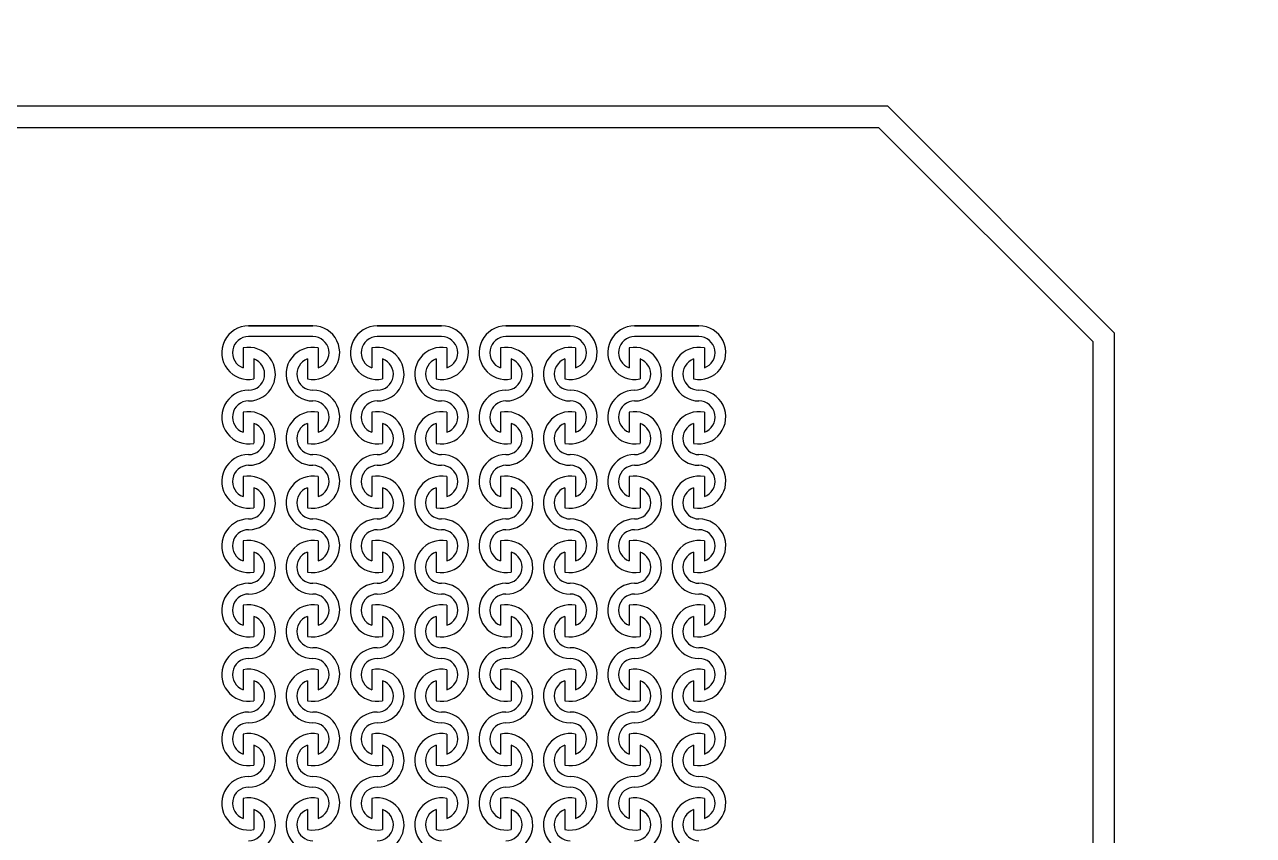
# Model space of a CAD drawing. Header units: millimetres. Extents: x 45556 to 173556, y 25313 to 153313.
# Drawn here: x 132210 to 137940, y 107113 to 110893 of the extents above; entities that cross this region are included whole.
import ezdxf

# ---------------------------------------------------------------- set-up
doc = ezdxf.new("R2010")
doc.units = ezdxf.units.MM
doc.layers.add('CLEAR', color=140, linetype='Continuous')

msp = doc.modelspace()

# ---------------------------------------------------------------- linework, layer by layer
for radius in [25000, 15000]:
    msp.add_circle((127056.2, 103313.2), radius)
at = {"layer": 'CLEAR'}
for p, q in [((116871.5, 110513.2), (136233.4, 110513.2)), ((136233.4, 110513.2), (137291.9, 109454.7)), ((116871.5, 110413.2), (136191.9, 110413.2)), ((136191.9, 110413.2), (137191.9, 109413.2)), ((133554.8, 109488.2), (133254.8, 109488.2)), ((133254.8, 109488.2), (133554.8, 109488.2)), ((133554.8, 109488.2), (133254.8, 109488.2)), ((133254.8, 109488.2), (133554.8, 109488.2)), ((134154.8, 109488.2), (133854.8, 109488.2)), ((133854.8, 109488.2), (134154.8, 109488.2)), ((134154.8, 109488.2), (133854.8, 109488.2)), ((133854.8, 109488.2), (134154.8, 109488.2)), ((134754.8, 109488.2), (134454.8, 109488.2)), ((134454.8, 109488.2), (134754.8, 109488.2)), ((134754.8, 109488.2), (134454.8, 109488.2)), ((134454.8, 109488.2), (134754.8, 109488.2)), ((135354.8, 109488.2), (135054.8, 109488.2)), ((135054.8, 109488.2), (135354.8, 109488.2)), ((135354.8, 109488.2), (135054.8, 109488.2)), ((135054.8, 109488.2), (135354.8, 109488.2)), ((133554.8, 109438.2), (133254.8, 109438.2)), ((133554.8, 109438.2), (133254.8, 109438.2)), ((134154.8, 109438.2), (133854.8, 109438.2)), ((134154.8, 109438.2), (133854.8, 109438.2)), ((134754.8, 109438.2), (134454.8, 109438.2)), ((134754.8, 109438.2), (134454.8, 109438.2)), ((135354.8, 109438.2), (135054.8, 109438.2)), ((135354.8, 109438.2), (135054.8, 109438.2)), ((137291.9, 103767.5), (137291.9, 109454.7)), ((133229.8, 109385.7), (133229.8, 109292.5)), ((133229.8, 109385.7), (133229.8, 109292.5)), ((133229.8, 109385.7), (133229.8, 109292.5)), ((133229.8, 109385.7), (133229.8, 109292.5)), ((133579.8, 109385.7), (133579.8, 109292.5)), ((133579.8, 109385.7), (133579.8, 109292.5)), ((133579.8, 109385.7), (133579.8, 109292.5)), ((133579.8, 109385.7), (133579.8, 109292.5)), ((133829.8, 109385.7), (133829.8, 109292.5)), ((133829.8, 109385.7), (133829.8, 109292.5)), ((133829.8, 109385.7), (133829.8, 109292.5)), ((133829.8, 109385.7), (133829.8, 109292.5)), ((134179.8, 109385.7), (134179.8, 109292.5)), ((134179.8, 109385.7), (134179.8, 109292.5)), ((134179.8, 109385.7), (134179.8, 109292.5)), ((134179.8, 109385.7), (134179.8, 109292.5)), ((134429.8, 109385.7), (134429.8, 109292.5)), ((134429.8, 109385.7), (134429.8, 109292.5)), ((134429.8, 109385.7), (134429.8, 109292.5)), ((134429.8, 109385.7), (134429.8, 109292.5)), ((134779.8, 109385.7), (134779.8, 109292.5)), ((134779.8, 109385.7), (134779.8, 109292.5)), ((134779.8, 109385.7), (134779.8, 109292.5)), ((134779.8, 109385.7), (134779.8, 109292.5)), ((135029.8, 109385.7), (135029.8, 109292.5)), ((135029.8, 109385.7), (135029.8, 109292.5)), ((135029.8, 109385.7), (135029.8, 109292.5)), ((135029.8, 109385.7), (135029.8, 109292.5)), ((135379.8, 109385.7), (135379.8, 109292.5)), ((135379.8, 109385.7), (135379.8, 109292.5)), ((135379.8, 109385.7), (135379.8, 109292.5)), ((135379.8, 109385.7), (135379.8, 109292.5)), ((137191.9, 103726.1), (137191.9, 109413.2)), ((133279.8, 109333.9), (133279.8, 109240.8)), ((133279.8, 109333.9), (133279.8, 109240.8)), ((133279.8, 109333.9), (133279.8, 109240.8)), ((133279.8, 109333.9), (133279.8, 109240.8)), ((133529.8, 109333.9), (133529.8, 109240.8)), ((133529.8, 109333.9), (133529.8, 109240.8)), ((133529.8, 109333.9), (133529.8, 109240.8)), ((133529.8, 109333.9), (133529.8, 109240.8)), ((133879.8, 109333.9), (133879.8, 109240.8)), ((133879.8, 109333.9), (133879.8, 109240.8)), ((133879.8, 109333.9), (133879.8, 109240.8)), ((133879.8, 109333.9), (133879.8, 109240.8)), ((134129.8, 109333.9), (134129.8, 109240.8)), ((134129.8, 109333.9), (134129.8, 109240.8)), ((134129.8, 109333.9), (134129.8, 109240.8)), ((134129.8, 109333.9), (134129.8, 109240.8)), ((134479.8, 109333.9), (134479.8, 109240.8)), ((134479.8, 109333.9), (134479.8, 109240.8)), ((134479.8, 109333.9), (134479.8, 109240.8)), ((134479.8, 109333.9), (134479.8, 109240.8)), ((134729.8, 109333.9), (134729.8, 109240.8)), ((134729.8, 109333.9), (134729.8, 109240.8)), ((134729.8, 109333.9), (134729.8, 109240.8)), ((134729.8, 109333.9), (134729.8, 109240.8)), ((135079.8, 109333.9), (135079.8, 109240.8)), ((135079.8, 109333.9), (135079.8, 109240.8)), ((135079.8, 109333.9), (135079.8, 109240.8)), ((135079.8, 109333.9), (135079.8, 109240.8)), ((135329.8, 109333.9), (135329.8, 109240.8)), ((135329.8, 109333.9), (135329.8, 109240.8)), ((135329.8, 109333.9), (135329.8, 109240.8)), ((135329.8, 109333.9), (135329.8, 109240.8)), ((133229.8, 109085.7), (133229.8, 108992.5)), ((133229.8, 109085.7), (133229.8, 108992.5)), ((133229.8, 109085.7), (133229.8, 108992.5)), ((133229.8, 109085.7), (133229.8, 108992.5)), ((133279.8, 109033.9), (133279.8, 108940.8)), ((133279.8, 109033.9), (133279.8, 108940.8)), ((133279.8, 109033.9), (133279.8, 108940.8)), ((133279.8, 109033.9), (133279.8, 108940.8)), ((133529.8, 109033.9), (133529.8, 108940.8)), ((133529.8, 109033.9), (133529.8, 108940.8)), ((133529.8, 109033.9), (133529.8, 108940.8)), ((133529.8, 109033.9), (133529.8, 108940.8)), ((133579.8, 109085.7), (133579.8, 108992.5)), ((133579.8, 109085.7), (133579.8, 108992.5)), ((133579.8, 109085.7), (133579.8, 108992.5)), ((133579.8, 109085.7), (133579.8, 108992.5)), ((133829.8, 109085.7), (133829.8, 108992.5)), ((133829.8, 109085.7), (133829.8, 108992.5)), ((133829.8, 109085.7), (133829.8, 108992.5)), ((133829.8, 109085.7), (133829.8, 108992.5)), ((133879.8, 109033.9), (133879.8, 108940.8)), ((133879.8, 109033.9), (133879.8, 108940.8)), ((133879.8, 109033.9), (133879.8, 108940.8)), ((133879.8, 109033.9), (133879.8, 108940.8)), ((134129.8, 109033.9), (134129.8, 108940.8)), ((134129.8, 109033.9), (134129.8, 108940.8)), ((134129.8, 109033.9), (134129.8, 108940.8)), ((134129.8, 109033.9), (134129.8, 108940.8)), ((134179.8, 109085.7), (134179.8, 108992.5)), ((134179.8, 109085.7), (134179.8, 108992.5)), ((134179.8, 109085.7), (134179.8, 108992.5)), ((134179.8, 109085.7), (134179.8, 108992.5)), ((134429.8, 109085.7), (134429.8, 108992.5)), ((134429.8, 109085.7), (134429.8, 108992.5)), ((134429.8, 109085.7), (134429.8, 108992.5)), ((134429.8, 109085.7), (134429.8, 108992.5)), ((134479.8, 109033.9), (134479.8, 108940.8)), ((134479.8, 109033.9), (134479.8, 108940.8)), ((134479.8, 109033.9), (134479.8, 108940.8)), ((134479.8, 109033.9), (134479.8, 108940.8)), ((134729.8, 109033.9), (134729.8, 108940.8)), ((134729.8, 109033.9), (134729.8, 108940.8)), ((134729.8, 109033.9), (134729.8, 108940.8)), ((134729.8, 109033.9), (134729.8, 108940.8)), ((134779.8, 109085.7), (134779.8, 108992.5)), ((134779.8, 109085.7), (134779.8, 108992.5)), ((134779.8, 109085.7), (134779.8, 108992.5)), ((134779.8, 109085.7), (134779.8, 108992.5)), ((135029.8, 109085.7), (135029.8, 108992.5)), ((135029.8, 109085.7), (135029.8, 108992.5)), ((135029.8, 109085.7), (135029.8, 108992.5)), ((135029.8, 109085.7), (135029.8, 108992.5)), ((135079.8, 109033.9), (135079.8, 108940.8)), ((135079.8, 109033.9), (135079.8, 108940.8)), ((135079.8, 109033.9), (135079.8, 108940.8)), ((135079.8, 109033.9), (135079.8, 108940.8)), ((135329.8, 109033.9), (135329.8, 108940.8)), ((135329.8, 109033.9), (135329.8, 108940.8)), ((135329.8, 109033.9), (135329.8, 108940.8)), ((135329.8, 109033.9), (135329.8, 108940.8)), ((135379.8, 109085.7), (135379.8, 108992.5)), ((135379.8, 109085.7), (135379.8, 108992.5)), ((135379.8, 109085.7), (135379.8, 108992.5)), ((135379.8, 109085.7), (135379.8, 108992.5)), ((133229.8, 108785.7), (133229.8, 108692.5)), ((133229.8, 108785.7), (133229.8, 108692.5)), ((133229.8, 108785.7), (133229.8, 108692.5)), ((133229.8, 108785.7), (133229.8, 108692.5)), ((133579.8, 108785.7), (133579.8, 108692.5)), ((133579.8, 108785.7), (133579.8, 108692.5)), ((133579.8, 108785.7), (133579.8, 108692.5)), ((133579.8, 108785.7), (133579.8, 108692.5)), ((133829.8, 108785.7), (133829.8, 108692.5)), ((133829.8, 108785.7), (133829.8, 108692.5)), ((133829.8, 108785.7), (133829.8, 108692.5)), ((133829.8, 108785.7), (133829.8, 108692.5)), ((134179.8, 108785.7), (134179.8, 108692.5)), ((134179.8, 108785.7), (134179.8, 108692.5)), ((134179.8, 108785.7), (134179.8, 108692.5)), ((134179.8, 108785.7), (134179.8, 108692.5)), ((134429.8, 108785.7), (134429.8, 108692.5)), ((134429.8, 108785.7), (134429.8, 108692.5)), ((134429.8, 108785.7), (134429.8, 108692.5)), ((134429.8, 108785.7), (134429.8, 108692.5)), ((134779.8, 108785.7), (134779.8, 108692.5)), ((134779.8, 108785.7), (134779.8, 108692.5)), ((134779.8, 108785.7), (134779.8, 108692.5)), ((134779.8, 108785.7), (134779.8, 108692.5)), ((135029.8, 108785.7), (135029.8, 108692.5)), ((135029.8, 108785.7), (135029.8, 108692.5)), ((135029.8, 108785.7), (135029.8, 108692.5)), ((135029.8, 108785.7), (135029.8, 108692.5)), ((135379.8, 108785.7), (135379.8, 108692.5)), ((135379.8, 108785.7), (135379.8, 108692.5)), ((135379.8, 108785.7), (135379.8, 108692.5)), ((135379.8, 108785.7), (135379.8, 108692.5)), ((133279.8, 108733.9), (133279.8, 108640.8)), ((133279.8, 108733.9), (133279.8, 108640.8)), ((133279.8, 108733.9), (133279.8, 108640.8)), ((133279.8, 108733.9), (133279.8, 108640.8)), ((133529.8, 108733.9), (133529.8, 108640.8)), ((133529.8, 108733.9), (133529.8, 108640.8)), ((133529.8, 108733.9), (133529.8, 108640.8)), ((133529.8, 108733.9), (133529.8, 108640.8)), ((133879.8, 108733.9), (133879.8, 108640.8)), ((133879.8, 108733.9), (133879.8, 108640.8)), ((133879.8, 108733.9), (133879.8, 108640.8)), ((133879.8, 108733.9), (133879.8, 108640.8)), ((134129.8, 108733.9), (134129.8, 108640.8)), ((134129.8, 108733.9), (134129.8, 108640.8)), ((134129.8, 108733.9), (134129.8, 108640.8)), ((134129.8, 108733.9), (134129.8, 108640.8)), ((134479.8, 108733.9), (134479.8, 108640.8)), ((134479.8, 108733.9), (134479.8, 108640.8)), ((134479.8, 108733.9), (134479.8, 108640.8)), ((134479.8, 108733.9), (134479.8, 108640.8)), ((134729.8, 108733.9), (134729.8, 108640.8)), ((134729.8, 108733.9), (134729.8, 108640.8)), ((134729.8, 108733.9), (134729.8, 108640.8)), ((134729.8, 108733.9), (134729.8, 108640.8)), ((135079.8, 108733.9), (135079.8, 108640.8)), ((135079.8, 108733.9), (135079.8, 108640.8)), ((135079.8, 108733.9), (135079.8, 108640.8)), ((135079.8, 108733.9), (135079.8, 108640.8)), ((135329.8, 108733.9), (135329.8, 108640.8)), ((135329.8, 108733.9), (135329.8, 108640.8)), ((135329.8, 108733.9), (135329.8, 108640.8)), ((135329.8, 108733.9), (135329.8, 108640.8)), ((133229.8, 108485.7), (133229.8, 108392.5)), ((133229.8, 108485.7), (133229.8, 108392.5)), ((133229.8, 108485.7), (133229.8, 108392.5)), ((133229.8, 108485.7), (133229.8, 108392.5)), ((133579.8, 108485.7), (133579.8, 108392.5)), ((133579.8, 108485.7), (133579.8, 108392.5)), ((133579.8, 108485.7), (133579.8, 108392.5)), ((133579.8, 108485.7), (133579.8, 108392.5)), ((133829.8, 108485.7), (133829.8, 108392.5)), ((133829.8, 108485.7), (133829.8, 108392.5)), ((133829.8, 108485.7), (133829.8, 108392.5)), ((133829.8, 108485.7), (133829.8, 108392.5)), ((134179.8, 108485.7), (134179.8, 108392.5)), ((134179.8, 108485.7), (134179.8, 108392.5)), ((134179.8, 108485.7), (134179.8, 108392.5)), ((134179.8, 108485.7), (134179.8, 108392.5)), ((134429.8, 108485.7), (134429.8, 108392.5)), ((134429.8, 108485.7), (134429.8, 108392.5)), ((134429.8, 108485.7), (134429.8, 108392.5)), ((134429.8, 108485.7), (134429.8, 108392.5)), ((134779.8, 108485.7), (134779.8, 108392.5)), ((134779.8, 108485.7), (134779.8, 108392.5)), ((134779.8, 108485.7), (134779.8, 108392.5)), ((134779.8, 108485.7), (134779.8, 108392.5)), ((135029.8, 108485.7), (135029.8, 108392.5)), ((135029.8, 108485.7), (135029.8, 108392.5)), ((135029.8, 108485.7), (135029.8, 108392.5)), ((135029.8, 108485.7), (135029.8, 108392.5)), ((135379.8, 108485.7), (135379.8, 108392.5)), ((135379.8, 108485.7), (135379.8, 108392.5)), ((135379.8, 108485.7), (135379.8, 108392.5)), ((135379.8, 108485.7), (135379.8, 108392.5)), ((133279.8, 108433.9), (133279.8, 108340.8)), ((133279.8, 108433.9), (133279.8, 108340.8)), ((133279.8, 108433.9), (133279.8, 108340.8)), ((133279.8, 108433.9), (133279.8, 108340.8)), ((133529.8, 108433.9), (133529.8, 108340.8)), ((133529.8, 108433.9), (133529.8, 108340.8)), ((133529.8, 108433.9), (133529.8, 108340.8)), ((133529.8, 108433.9), (133529.8, 108340.8)), ((133879.8, 108433.9), (133879.8, 108340.8)), ((133879.8, 108433.9), (133879.8, 108340.8)), ((133879.8, 108433.9), (133879.8, 108340.8)), ((133879.8, 108433.9), (133879.8, 108340.8)), ((134129.8, 108433.9), (134129.8, 108340.8)), ((134129.8, 108433.9), (134129.8, 108340.8)), ((134129.8, 108433.9), (134129.8, 108340.8)), ((134129.8, 108433.9), (134129.8, 108340.8)), ((134479.8, 108433.9), (134479.8, 108340.8)), ((134479.8, 108433.9), (134479.8, 108340.8)), ((134479.8, 108433.9), (134479.8, 108340.8)), ((134479.8, 108433.9), (134479.8, 108340.8)), ((134729.8, 108433.9), (134729.8, 108340.8)), ((134729.8, 108433.9), (134729.8, 108340.8)), ((134729.8, 108433.9), (134729.8, 108340.8)), ((134729.8, 108433.9), (134729.8, 108340.8)), ((135079.8, 108433.9), (135079.8, 108340.8)), ((135079.8, 108433.9), (135079.8, 108340.8)), ((135079.8, 108433.9), (135079.8, 108340.8)), ((135079.8, 108433.9), (135079.8, 108340.8)), ((135329.8, 108433.9), (135329.8, 108340.8)), ((135329.8, 108433.9), (135329.8, 108340.8)), ((135329.8, 108433.9), (135329.8, 108340.8)), ((135329.8, 108433.9), (135329.8, 108340.8)), ((133229.8, 108185.7), (133229.8, 108092.5)), ((133229.8, 108185.7), (133229.8, 108092.5)), ((133229.8, 108185.7), (133229.8, 108092.5)), ((133229.8, 108185.7), (133229.8, 108092.5)), ((133579.8, 108185.7), (133579.8, 108092.5)), ((133579.8, 108185.7), (133579.8, 108092.5)), ((133579.8, 108185.7), (133579.8, 108092.5)), ((133579.8, 108185.7), (133579.8, 108092.5)), ((133829.8, 108185.7), (133829.8, 108092.5)), ((133829.8, 108185.7), (133829.8, 108092.5)), ((133829.8, 108185.7), (133829.8, 108092.5)), ((133829.8, 108185.7), (133829.8, 108092.5)), ((134179.8, 108185.7), (134179.8, 108092.5)), ((134179.8, 108185.7), (134179.8, 108092.5)), ((134179.8, 108185.7), (134179.8, 108092.5)), ((134179.8, 108185.7), (134179.8, 108092.5)), ((134429.8, 108185.7), (134429.8, 108092.5)), ((134429.8, 108185.7), (134429.8, 108092.5)), ((134429.8, 108185.7), (134429.8, 108092.5)), ((134429.8, 108185.7), (134429.8, 108092.5)), ((134779.8, 108185.7), (134779.8, 108092.5)), ((134779.8, 108185.7), (134779.8, 108092.5)), ((134779.8, 108185.7), (134779.8, 108092.5)), ((134779.8, 108185.7), (134779.8, 108092.5)), ((135029.8, 108185.7), (135029.8, 108092.5)), ((135029.8, 108185.7), (135029.8, 108092.5)), ((135029.8, 108185.7), (135029.8, 108092.5)), ((135029.8, 108185.7), (135029.8, 108092.5)), ((135379.8, 108185.7), (135379.8, 108092.5)), ((135379.8, 108185.7), (135379.8, 108092.5)), ((135379.8, 108185.7), (135379.8, 108092.5)), ((135379.8, 108185.7), (135379.8, 108092.5)), ((133279.8, 108133.9), (133279.8, 108040.8)), ((133279.8, 108133.9), (133279.8, 108040.8)), ((133279.8, 108133.9), (133279.8, 108040.8)), ((133279.8, 108133.9), (133279.8, 108040.8)), ((133529.8, 108133.9), (133529.8, 108040.8)), ((133529.8, 108133.9), (133529.8, 108040.8)), ((133529.8, 108133.9), (133529.8, 108040.8)), ((133529.8, 108133.9), (133529.8, 108040.8)), ((133879.8, 108133.9), (133879.8, 108040.8)), ((133879.8, 108133.9), (133879.8, 108040.8)), ((133879.8, 108133.9), (133879.8, 108040.8)), ((133879.8, 108133.9), (133879.8, 108040.8)), ((134129.8, 108133.9), (134129.8, 108040.8)), ((134129.8, 108133.9), (134129.8, 108040.8)), ((134129.8, 108133.9), (134129.8, 108040.8)), ((134129.8, 108133.9), (134129.8, 108040.8)), ((134479.8, 108133.9), (134479.8, 108040.8)), ((134479.8, 108133.9), (134479.8, 108040.8)), ((134479.8, 108133.9), (134479.8, 108040.8)), ((134479.8, 108133.9), (134479.8, 108040.8)), ((134729.8, 108133.9), (134729.8, 108040.8)), ((134729.8, 108133.9), (134729.8, 108040.8)), ((134729.8, 108133.9), (134729.8, 108040.8)), ((134729.8, 108133.9), (134729.8, 108040.8)), ((135079.8, 108133.9), (135079.8, 108040.8)), ((135079.8, 108133.9), (135079.8, 108040.8)), ((135079.8, 108133.9), (135079.8, 108040.8)), ((135079.8, 108133.9), (135079.8, 108040.8)), ((135329.8, 108133.9), (135329.8, 108040.8)), ((135329.8, 108133.9), (135329.8, 108040.8)), ((135329.8, 108133.9), (135329.8, 108040.8)), ((135329.8, 108133.9), (135329.8, 108040.8)), ((133229.8, 107885.7), (133229.8, 107792.5)), ((133229.8, 107885.7), (133229.8, 107792.5)), ((133229.8, 107885.7), (133229.8, 107792.5)), ((133229.8, 107885.7), (133229.8, 107792.5)), ((133579.8, 107885.7), (133579.8, 107792.5)), ((133579.8, 107885.7), (133579.8, 107792.5)), ((133579.8, 107885.7), (133579.8, 107792.5)), ((133579.8, 107885.7), (133579.8, 107792.5)), ((133829.8, 107885.7), (133829.8, 107792.5)), ((133829.8, 107885.7), (133829.8, 107792.5)), ((133829.8, 107885.7), (133829.8, 107792.5)), ((133829.8, 107885.7), (133829.8, 107792.5)), ((134179.8, 107885.7), (134179.8, 107792.5)), ((134179.8, 107885.7), (134179.8, 107792.5)), ((134179.8, 107885.7), (134179.8, 107792.5)), ((134179.8, 107885.7), (134179.8, 107792.5)), ((134429.8, 107885.7), (134429.8, 107792.5)), ((134429.8, 107885.7), (134429.8, 107792.5)), ((134429.8, 107885.7), (134429.8, 107792.5)), ((134429.8, 107885.7), (134429.8, 107792.5)), ((134779.8, 107885.7), (134779.8, 107792.5)), ((134779.8, 107885.7), (134779.8, 107792.5)), ((134779.8, 107885.7), (134779.8, 107792.5)), ((134779.8, 107885.7), (134779.8, 107792.5)), ((135029.8, 107885.7), (135029.8, 107792.5)), ((135029.8, 107885.7), (135029.8, 107792.5)), ((135029.8, 107885.7), (135029.8, 107792.5)), ((135029.8, 107885.7), (135029.8, 107792.5)), ((135379.8, 107885.7), (135379.8, 107792.5)), ((135379.8, 107885.7), (135379.8, 107792.5)), ((135379.8, 107885.7), (135379.8, 107792.5)), ((135379.8, 107885.7), (135379.8, 107792.5)), ((133279.8, 107833.9), (133279.8, 107740.8)), ((133279.8, 107833.9), (133279.8, 107740.8)), ((133279.8, 107833.9), (133279.8, 107740.8)), ((133279.8, 107833.9), (133279.8, 107740.8)), ((133529.8, 107833.9), (133529.8, 107740.8)), ((133529.8, 107833.9), (133529.8, 107740.8)), ((133529.8, 107833.9), (133529.8, 107740.8)), ((133529.8, 107833.9), (133529.8, 107740.8)), ((133879.8, 107833.9), (133879.8, 107740.8)), ((133879.8, 107833.9), (133879.8, 107740.8)), ((133879.8, 107833.9), (133879.8, 107740.8)), ((133879.8, 107833.9), (133879.8, 107740.8)), ((134129.8, 107833.9), (134129.8, 107740.8)), ((134129.8, 107833.9), (134129.8, 107740.8)), ((134129.8, 107833.9), (134129.8, 107740.8)), ((134129.8, 107833.9), (134129.8, 107740.8)), ((134479.8, 107833.9), (134479.8, 107740.8)), ((134479.8, 107833.9), (134479.8, 107740.8)), ((134479.8, 107833.9), (134479.8, 107740.8)), ((134479.8, 107833.9), (134479.8, 107740.8)), ((134729.8, 107833.9), (134729.8, 107740.8)), ((134729.8, 107833.9), (134729.8, 107740.8)), ((134729.8, 107833.9), (134729.8, 107740.8)), ((134729.8, 107833.9), (134729.8, 107740.8)), ((135079.8, 107833.9), (135079.8, 107740.8)), ((135079.8, 107833.9), (135079.8, 107740.8)), ((135079.8, 107833.9), (135079.8, 107740.8)), ((135079.8, 107833.9), (135079.8, 107740.8)), ((135329.8, 107833.9), (135329.8, 107740.8)), ((135329.8, 107833.9), (135329.8, 107740.8)), ((135329.8, 107833.9), (135329.8, 107740.8)), ((135329.8, 107833.9), (135329.8, 107740.8)), ((133229.8, 107585.7), (133229.8, 107492.5)), ((133229.8, 107585.7), (133229.8, 107492.5)), ((133229.8, 107585.7), (133229.8, 107492.5)), ((133229.8, 107585.7), (133229.8, 107492.5)), ((133579.8, 107585.7), (133579.8, 107492.5)), ((133579.8, 107585.7), (133579.8, 107492.5)), ((133579.8, 107585.7), (133579.8, 107492.5)), ((133579.8, 107585.7), (133579.8, 107492.5)), ((133829.8, 107585.7), (133829.8, 107492.5)), ((133829.8, 107585.7), (133829.8, 107492.5)), ((133829.8, 107585.7), (133829.8, 107492.5)), ((133829.8, 107585.7), (133829.8, 107492.5)), ((134179.8, 107585.7), (134179.8, 107492.5)), ((134179.8, 107585.7), (134179.8, 107492.5)), ((134179.8, 107585.7), (134179.8, 107492.5)), ((134179.8, 107585.7), (134179.8, 107492.5)), ((134429.8, 107585.7), (134429.8, 107492.5)), ((134429.8, 107585.7), (134429.8, 107492.5)), ((134429.8, 107585.7), (134429.8, 107492.5)), ((134429.8, 107585.7), (134429.8, 107492.5)), ((134779.8, 107585.7), (134779.8, 107492.5)), ((134779.8, 107585.7), (134779.8, 107492.5)), ((134779.8, 107585.7), (134779.8, 107492.5)), ((134779.8, 107585.7), (134779.8, 107492.5)), ((135029.8, 107585.7), (135029.8, 107492.5)), ((135029.8, 107585.7), (135029.8, 107492.5)), ((135029.8, 107585.7), (135029.8, 107492.5)), ((135029.8, 107585.7), (135029.8, 107492.5)), ((135379.8, 107585.7), (135379.8, 107492.5)), ((135379.8, 107585.7), (135379.8, 107492.5)), ((135379.8, 107585.7), (135379.8, 107492.5)), ((135379.8, 107585.7), (135379.8, 107492.5)), ((133279.8, 107533.9), (133279.8, 107440.8)), ((133279.8, 107533.9), (133279.8, 107440.8)), ((133279.8, 107533.9), (133279.8, 107440.8)), ((133279.8, 107533.9), (133279.8, 107440.8)), ((133529.8, 107533.9), (133529.8, 107440.8)), ((133529.8, 107533.9), (133529.8, 107440.8)), ((133529.8, 107533.9), (133529.8, 107440.8)), ((133529.8, 107533.9), (133529.8, 107440.8)), ((133879.8, 107533.9), (133879.8, 107440.8)), ((133879.8, 107533.9), (133879.8, 107440.8)), ((133879.8, 107533.9), (133879.8, 107440.8)), ((133879.8, 107533.9), (133879.8, 107440.8)), ((134129.8, 107533.9), (134129.8, 107440.8)), ((134129.8, 107533.9), (134129.8, 107440.8)), ((134129.8, 107533.9), (134129.8, 107440.8)), ((134129.8, 107533.9), (134129.8, 107440.8)), ((134479.8, 107533.9), (134479.8, 107440.8)), ((134479.8, 107533.9), (134479.8, 107440.8)), ((134479.8, 107533.9), (134479.8, 107440.8)), ((134479.8, 107533.9), (134479.8, 107440.8)), ((134729.8, 107533.9), (134729.8, 107440.8)), ((134729.8, 107533.9), (134729.8, 107440.8)), ((134729.8, 107533.9), (134729.8, 107440.8)), ((134729.8, 107533.9), (134729.8, 107440.8)), ((135079.8, 107533.9), (135079.8, 107440.8)), ((135079.8, 107533.9), (135079.8, 107440.8)), ((135079.8, 107533.9), (135079.8, 107440.8)), ((135079.8, 107533.9), (135079.8, 107440.8)), ((135329.8, 107533.9), (135329.8, 107440.8)), ((135329.8, 107533.9), (135329.8, 107440.8)), ((135329.8, 107533.9), (135329.8, 107440.8)), ((135329.8, 107533.9), (135329.8, 107440.8)), ((133229.8, 107285.7), (133229.8, 107192.5)), ((133229.8, 107285.7), (133229.8, 107192.5)), ((133229.8, 107285.7), (133229.8, 107192.5)), ((133229.8, 107285.7), (133229.8, 107192.5)), ((133579.8, 107285.7), (133579.8, 107192.5)), ((133579.8, 107285.7), (133579.8, 107192.5)), ((133579.8, 107285.7), (133579.8, 107192.5)), ((133579.8, 107285.7), (133579.8, 107192.5)), ((133829.8, 107285.7), (133829.8, 107192.5)), ((133829.8, 107285.7), (133829.8, 107192.5)), ((133829.8, 107285.7), (133829.8, 107192.5)), ((133829.8, 107285.7), (133829.8, 107192.5)), ((134179.8, 107285.7), (134179.8, 107192.5)), ((134179.8, 107285.7), (134179.8, 107192.5)), ((134179.8, 107285.7), (134179.8, 107192.5)), ((134179.8, 107285.7), (134179.8, 107192.5)), ((134429.8, 107285.7), (134429.8, 107192.5)), ((134429.8, 107285.7), (134429.8, 107192.5)), ((134429.8, 107285.7), (134429.8, 107192.5)), ((134429.8, 107285.7), (134429.8, 107192.5)), ((134779.8, 107285.7), (134779.8, 107192.5)), ((134779.8, 107285.7), (134779.8, 107192.5)), ((134779.8, 107285.7), (134779.8, 107192.5)), ((134779.8, 107285.7), (134779.8, 107192.5)), ((135029.8, 107285.7), (135029.8, 107192.5)), ((135029.8, 107285.7), (135029.8, 107192.5)), ((135029.8, 107285.7), (135029.8, 107192.5)), ((135029.8, 107285.7), (135029.8, 107192.5)), ((135379.8, 107285.7), (135379.8, 107192.5)), ((135379.8, 107285.7), (135379.8, 107192.5)), ((135379.8, 107285.7), (135379.8, 107192.5)), ((135379.8, 107285.7), (135379.8, 107192.5)), ((133279.8, 107233.9), (133279.8, 107140.8)), ((133279.8, 107233.9), (133279.8, 107140.8)), ((133279.8, 107233.9), (133279.8, 107140.8)), ((133279.8, 107233.9), (133279.8, 107140.8)), ((133529.8, 107233.9), (133529.8, 107140.8)), ((133529.8, 107233.9), (133529.8, 107140.8)), ((133529.8, 107233.9), (133529.8, 107140.8)), ((133529.8, 107233.9), (133529.8, 107140.8)), ((133879.8, 107233.9), (133879.8, 107140.8)), ((133879.8, 107233.9), (133879.8, 107140.8)), ((133879.8, 107233.9), (133879.8, 107140.8)), ((133879.8, 107233.9), (133879.8, 107140.8)), ((134129.8, 107233.9), (134129.8, 107140.8)), ((134129.8, 107233.9), (134129.8, 107140.8)), ((134129.8, 107233.9), (134129.8, 107140.8)), ((134129.8, 107233.9), (134129.8, 107140.8)), ((134479.8, 107233.9), (134479.8, 107140.8)), ((134479.8, 107233.9), (134479.8, 107140.8)), ((134479.8, 107233.9), (134479.8, 107140.8)), ((134479.8, 107233.9), (134479.8, 107140.8)), ((134729.8, 107233.9), (134729.8, 107140.8)), ((134729.8, 107233.9), (134729.8, 107140.8)), ((134729.8, 107233.9), (134729.8, 107140.8)), ((134729.8, 107233.9), (134729.8, 107140.8)), ((135079.8, 107233.9), (135079.8, 107140.8)), ((135079.8, 107233.9), (135079.8, 107140.8)), ((135079.8, 107233.9), (135079.8, 107140.8)), ((135079.8, 107233.9), (135079.8, 107140.8)), ((135329.8, 107233.9), (135329.8, 107140.8)), ((135329.8, 107233.9), (135329.8, 107140.8)), ((135329.8, 107233.9), (135329.8, 107140.8)), ((135329.8, 107233.9), (135329.8, 107140.8))]:
    msp.add_line(p, q, dxfattribs=at)
for centre, radius, start, end in [((133254.8, 109363.2), 125, 90, 281.537), ((133254.8, 109363.2), 125, 90, 281.537), ((133554.8, 109363.2), 125, 258.463, 90), ((133554.8, 109363.2), 125, 258.463, 90), ((133854.8, 109363.2), 125, 90, 281.537), ((133854.8, 109363.2), 125, 90, 281.537), ((134154.8, 109363.2), 125, 258.463, 90), ((134154.8, 109363.2), 125, 258.463, 90), ((134454.8, 109363.2), 125, 90, 281.537), ((134454.8, 109363.2), 125, 90, 281.537), ((134754.8, 109363.2), 125, 258.463, 90), ((134754.8, 109363.2), 125, 258.463, 90), ((135054.8, 109363.2), 125, 90, 281.537), ((135054.8, 109363.2), 125, 90, 281.537), ((135354.8, 109363.2), 125, 258.463, 90), ((135354.8, 109363.2), 125, 258.463, 90), ((133254.8, 109363.2), 75, 90, 250.5288), ((133254.8, 109363.2), 75, 90, 250.5288), ((133554.8, 109363.2), 75, 289.4712, 90), ((133554.8, 109363.2), 75, 289.4712, 90), ((133854.8, 109363.2), 75, 90, 250.5288), ((133854.8, 109363.2), 75, 90, 250.5288), ((134154.8, 109363.2), 75, 289.4712, 90), ((134154.8, 109363.2), 75, 289.4712, 90), ((134454.8, 109363.2), 75, 90, 250.5288), ((134454.8, 109363.2), 75, 90, 250.5288), ((134754.8, 109363.2), 75, 289.4712, 90), ((134754.8, 109363.2), 75, 289.4712, 90), ((135054.8, 109363.2), 75, 90, 250.5288), ((135054.8, 109363.2), 75, 90, 250.5288), ((135354.8, 109363.2), 75, 289.4712, 90), ((135354.8, 109363.2), 75, 289.4712, 90), ((133254.8, 109263.2), 125, 270, 101.537), ((133254.8, 109263.2), 125, 270, 101.537), ((133554.8, 109263.2), 125, 78.463, 270), ((133554.8, 109263.2), 125, 78.463, 270), ((133854.8, 109263.2), 125, 270, 101.537), ((133854.8, 109263.2), 125, 270, 101.537), ((134154.8, 109263.2), 125, 78.463, 270), ((134154.8, 109263.2), 125, 78.463, 270), ((134454.8, 109263.2), 125, 270, 101.537), ((134454.8, 109263.2), 125, 270, 101.537), ((134754.8, 109263.2), 125, 78.463, 270), ((134754.8, 109263.2), 125, 78.463, 270), ((135054.8, 109263.2), 125, 270, 101.537), ((135054.8, 109263.2), 125, 270, 101.537), ((135354.8, 109263.2), 125, 78.463, 270), ((135354.8, 109263.2), 125, 78.463, 270), ((133254.8, 109263.2), 75, 270, 70.5288), ((133254.8, 109263.2), 75, 270, 70.5288), ((133554.8, 109263.2), 75, 109.4712, 270), ((133554.8, 109263.2), 75, 109.4712, 270), ((133854.8, 109263.2), 75, 270, 70.5288), ((133854.8, 109263.2), 75, 270, 70.5288), ((134154.8, 109263.2), 75, 109.4712, 270), ((134154.8, 109263.2), 75, 109.4712, 270), ((134454.8, 109263.2), 75, 270, 70.5288), ((134454.8, 109263.2), 75, 270, 70.5288), ((134754.8, 109263.2), 75, 109.4712, 270), ((134754.8, 109263.2), 75, 109.4712, 270), ((135054.8, 109263.2), 75, 270, 70.5288), ((135054.8, 109263.2), 75, 270, 70.5288), ((135354.8, 109263.2), 75, 109.4712, 270), ((135354.8, 109263.2), 75, 109.4712, 270), ((133254.8, 109063.2), 125, 90, 281.537), ((133254.8, 109063.2), 125, 90, 281.537), ((133554.8, 109063.2), 125, 258.463, 90), ((133554.8, 109063.2), 125, 258.463, 90), ((133854.8, 109063.2), 125, 90, 281.537), ((133854.8, 109063.2), 125, 90, 281.537), ((134154.8, 109063.2), 125, 258.463, 90), ((134154.8, 109063.2), 125, 258.463, 90), ((134454.8, 109063.2), 125, 90, 281.537), ((134454.8, 109063.2), 125, 90, 281.537), ((134754.8, 109063.2), 125, 258.463, 90), ((134754.8, 109063.2), 125, 258.463, 90), ((135054.8, 109063.2), 125, 90, 281.537), ((135054.8, 109063.2), 125, 90, 281.537), ((135354.8, 109063.2), 125, 258.463, 90), ((135354.8, 109063.2), 125, 258.463, 90), ((133254.8, 109063.2), 75, 90, 250.5288), ((133254.8, 109063.2), 75, 90, 250.5288), ((133254.8, 108963.2), 125, 270, 101.537), ((133254.8, 108963.2), 125, 270, 101.537), ((133554.8, 108963.2), 125, 78.463, 270), ((133554.8, 108963.2), 125, 78.463, 270), ((133554.8, 109063.2), 75, 289.4712, 90), ((133554.8, 109063.2), 75, 289.4712, 90), ((133854.8, 109063.2), 75, 90, 250.5288), ((133854.8, 109063.2), 75, 90, 250.5288), ((133854.8, 108963.2), 125, 270, 101.537), ((133854.8, 108963.2), 125, 270, 101.537), ((134154.8, 108963.2), 125, 78.463, 270), ((134154.8, 108963.2), 125, 78.463, 270), ((134154.8, 109063.2), 75, 289.4712, 90), ((134154.8, 109063.2), 75, 289.4712, 90), ((134454.8, 109063.2), 75, 90, 250.5288), ((134454.8, 109063.2), 75, 90, 250.5288), ((134454.8, 108963.2), 125, 270, 101.537), ((134454.8, 108963.2), 125, 270, 101.537), ((134754.8, 108963.2), 125, 78.463, 270), ((134754.8, 108963.2), 125, 78.463, 270), ((134754.8, 109063.2), 75, 289.4712, 90), ((134754.8, 109063.2), 75, 289.4712, 90), ((135054.8, 109063.2), 75, 90, 250.5288), ((135054.8, 109063.2), 75, 90, 250.5288), ((135054.8, 108963.2), 125, 270, 101.537), ((135054.8, 108963.2), 125, 270, 101.537), ((135354.8, 108963.2), 125, 78.463, 270), ((135354.8, 108963.2), 125, 78.463, 270), ((135354.8, 109063.2), 75, 289.4712, 90), ((135354.8, 109063.2), 75, 289.4712, 90), ((133254.8, 108963.2), 75, 270, 70.5288), ((133254.8, 108963.2), 75, 270, 70.5288), ((133554.8, 108963.2), 75, 109.4712, 270), ((133554.8, 108963.2), 75, 109.4712, 270), ((133854.8, 108963.2), 75, 270, 70.5288), ((133854.8, 108963.2), 75, 270, 70.5288), ((134154.8, 108963.2), 75, 109.4712, 270), ((134154.8, 108963.2), 75, 109.4712, 270), ((134454.8, 108963.2), 75, 270, 70.5288), ((134454.8, 108963.2), 75, 270, 70.5288), ((134754.8, 108963.2), 75, 109.4712, 270), ((134754.8, 108963.2), 75, 109.4712, 270), ((135054.8, 108963.2), 75, 270, 70.5288), ((135054.8, 108963.2), 75, 270, 70.5288), ((135354.8, 108963.2), 75, 109.4712, 270), ((135354.8, 108963.2), 75, 109.4712, 270), ((133254.8, 108763.2), 125, 90, 281.537), ((133254.8, 108763.2), 125, 90, 281.537), ((133554.8, 108763.2), 125, 258.463, 90), ((133554.8, 108763.2), 125, 258.463, 90), ((133854.8, 108763.2), 125, 90, 281.537), ((133854.8, 108763.2), 125, 90, 281.537), ((134154.8, 108763.2), 125, 258.463, 90), ((134154.8, 108763.2), 125, 258.463, 90), ((134454.8, 108763.2), 125, 90, 281.537), ((134454.8, 108763.2), 125, 90, 281.537), ((134754.8, 108763.2), 125, 258.463, 90), ((134754.8, 108763.2), 125, 258.463, 90), ((135054.8, 108763.2), 125, 90, 281.537), ((135054.8, 108763.2), 125, 90, 281.537), ((135354.8, 108763.2), 125, 258.463, 90), ((135354.8, 108763.2), 125, 258.463, 90), ((133254.8, 108763.2), 75, 90, 250.5288), ((133254.8, 108763.2), 75, 90, 250.5288), ((133554.8, 108763.2), 75, 289.4712, 90), ((133554.8, 108763.2), 75, 289.4712, 90), ((133854.8, 108763.2), 75, 90, 250.5288), ((133854.8, 108763.2), 75, 90, 250.5288), ((134154.8, 108763.2), 75, 289.4712, 90), ((134154.8, 108763.2), 75, 289.4712, 90), ((134454.8, 108763.2), 75, 90, 250.5288), ((134454.8, 108763.2), 75, 90, 250.5288), ((134754.8, 108763.2), 75, 289.4712, 90), ((134754.8, 108763.2), 75, 289.4712, 90), ((135054.8, 108763.2), 75, 90, 250.5288), ((135054.8, 108763.2), 75, 90, 250.5288), ((135354.8, 108763.2), 75, 289.4712, 90), ((135354.8, 108763.2), 75, 289.4712, 90), ((133254.8, 108663.2), 125, 270, 101.537), ((133254.8, 108663.2), 125, 270, 101.537), ((133554.8, 108663.2), 125, 78.463, 270), ((133554.8, 108663.2), 125, 78.463, 270), ((133854.8, 108663.2), 125, 270, 101.537), ((133854.8, 108663.2), 125, 270, 101.537), ((134154.8, 108663.2), 125, 78.463, 270), ((134154.8, 108663.2), 125, 78.463, 270), ((134454.8, 108663.2), 125, 270, 101.537), ((134454.8, 108663.2), 125, 270, 101.537), ((134754.8, 108663.2), 125, 78.463, 270), ((134754.8, 108663.2), 125, 78.463, 270), ((135054.8, 108663.2), 125, 270, 101.537), ((135054.8, 108663.2), 125, 270, 101.537), ((135354.8, 108663.2), 125, 78.463, 270), ((135354.8, 108663.2), 125, 78.463, 270), ((133254.8, 108663.2), 75, 270, 70.5288), ((133254.8, 108663.2), 75, 270, 70.5288), ((133554.8, 108663.2), 75, 109.4712, 270), ((133554.8, 108663.2), 75, 109.4712, 270), ((133854.8, 108663.2), 75, 270, 70.5288), ((133854.8, 108663.2), 75, 270, 70.5288), ((134154.8, 108663.2), 75, 109.4712, 270), ((134154.8, 108663.2), 75, 109.4712, 270), ((134454.8, 108663.2), 75, 270, 70.5288), ((134454.8, 108663.2), 75, 270, 70.5288), ((134754.8, 108663.2), 75, 109.4712, 270), ((134754.8, 108663.2), 75, 109.4712, 270), ((135054.8, 108663.2), 75, 270, 70.5288), ((135054.8, 108663.2), 75, 270, 70.5288), ((135354.8, 108663.2), 75, 109.4712, 270), ((135354.8, 108663.2), 75, 109.4712, 270), ((133254.8, 108463.2), 125, 90, 281.537), ((133254.8, 108463.2), 125, 90, 281.537), ((133554.8, 108463.2), 125, 258.463, 90), ((133554.8, 108463.2), 125, 258.463, 90), ((133854.8, 108463.2), 125, 90, 281.537), ((133854.8, 108463.2), 125, 90, 281.537), ((134154.8, 108463.2), 125, 258.463, 90), ((134154.8, 108463.2), 125, 258.463, 90), ((134454.8, 108463.2), 125, 90, 281.537), ((134454.8, 108463.2), 125, 90, 281.537), ((134754.8, 108463.2), 125, 258.463, 90), ((134754.8, 108463.2), 125, 258.463, 90), ((135054.8, 108463.2), 125, 90, 281.537), ((135054.8, 108463.2), 125, 90, 281.537), ((135354.8, 108463.2), 125, 258.463, 90), ((135354.8, 108463.2), 125, 258.463, 90), ((133254.8, 108463.2), 75, 90, 250.5288), ((133254.8, 108463.2), 75, 90, 250.5288), ((133554.8, 108463.2), 75, 289.4712, 90), ((133554.8, 108463.2), 75, 289.4712, 90), ((133854.8, 108463.2), 75, 90, 250.5288), ((133854.8, 108463.2), 75, 90, 250.5288), ((134154.8, 108463.2), 75, 289.4712, 90), ((134154.8, 108463.2), 75, 289.4712, 90), ((134454.8, 108463.2), 75, 90, 250.5288), ((134454.8, 108463.2), 75, 90, 250.5288), ((134754.8, 108463.2), 75, 289.4712, 90), ((134754.8, 108463.2), 75, 289.4712, 90), ((135054.8, 108463.2), 75, 90, 250.5288), ((135054.8, 108463.2), 75, 90, 250.5288), ((135354.8, 108463.2), 75, 289.4712, 90), ((135354.8, 108463.2), 75, 289.4712, 90), ((133254.8, 108363.2), 125, 270, 101.537), ((133254.8, 108363.2), 125, 270, 101.537), ((133554.8, 108363.2), 125, 78.463, 270), ((133554.8, 108363.2), 125, 78.463, 270), ((133854.8, 108363.2), 125, 270, 101.537), ((133854.8, 108363.2), 125, 270, 101.537), ((134154.8, 108363.2), 125, 78.463, 270), ((134154.8, 108363.2), 125, 78.463, 270), ((134454.8, 108363.2), 125, 270, 101.537), ((134454.8, 108363.2), 125, 270, 101.537), ((134754.8, 108363.2), 125, 78.463, 270), ((134754.8, 108363.2), 125, 78.463, 270), ((135054.8, 108363.2), 125, 270, 101.537), ((135054.8, 108363.2), 125, 270, 101.537), ((135354.8, 108363.2), 125, 78.463, 270), ((135354.8, 108363.2), 125, 78.463, 270), ((133254.8, 108363.2), 75, 270, 70.5288), ((133254.8, 108363.2), 75, 270, 70.5288), ((133554.8, 108363.2), 75, 109.4712, 270), ((133554.8, 108363.2), 75, 109.4712, 270), ((133854.8, 108363.2), 75, 270, 70.5288), ((133854.8, 108363.2), 75, 270, 70.5288), ((134154.8, 108363.2), 75, 109.4712, 270), ((134154.8, 108363.2), 75, 109.4712, 270), ((134454.8, 108363.2), 75, 270, 70.5288), ((134454.8, 108363.2), 75, 270, 70.5288), ((134754.8, 108363.2), 75, 109.4712, 270), ((134754.8, 108363.2), 75, 109.4712, 270), ((135054.8, 108363.2), 75, 270, 70.5288), ((135054.8, 108363.2), 75, 270, 70.5288), ((135354.8, 108363.2), 75, 109.4712, 270), ((135354.8, 108363.2), 75, 109.4712, 270), ((133254.8, 108163.2), 125, 90, 281.537), ((133254.8, 108163.2), 125, 90, 281.537), ((133554.8, 108163.2), 125, 258.463, 90), ((133554.8, 108163.2), 125, 258.463, 90), ((133854.8, 108163.2), 125, 90, 281.537), ((133854.8, 108163.2), 125, 90, 281.537), ((134154.8, 108163.2), 125, 258.463, 90), ((134154.8, 108163.2), 125, 258.463, 90), ((134454.8, 108163.2), 125, 90, 281.537), ((134454.8, 108163.2), 125, 90, 281.537), ((134754.8, 108163.2), 125, 258.463, 90), ((134754.8, 108163.2), 125, 258.463, 90), ((135054.8, 108163.2), 125, 90, 281.537), ((135054.8, 108163.2), 125, 90, 281.537), ((135354.8, 108163.2), 125, 258.463, 90), ((135354.8, 108163.2), 125, 258.463, 90), ((133254.8, 108163.2), 75, 90, 250.5288), ((133254.8, 108163.2), 75, 90, 250.5288), ((133554.8, 108163.2), 75, 289.4712, 90), ((133554.8, 108163.2), 75, 289.4712, 90), ((133854.8, 108163.2), 75, 90, 250.5288), ((133854.8, 108163.2), 75, 90, 250.5288), ((134154.8, 108163.2), 75, 289.4712, 90), ((134154.8, 108163.2), 75, 289.4712, 90), ((134454.8, 108163.2), 75, 90, 250.5288), ((134454.8, 108163.2), 75, 90, 250.5288), ((134754.8, 108163.2), 75, 289.4712, 90), ((134754.8, 108163.2), 75, 289.4712, 90), ((135054.8, 108163.2), 75, 90, 250.5288), ((135054.8, 108163.2), 75, 90, 250.5288), ((135354.8, 108163.2), 75, 289.4712, 90), ((135354.8, 108163.2), 75, 289.4712, 90), ((133254.8, 108063.2), 125, 270, 101.537), ((133254.8, 108063.2), 125, 270, 101.537), ((133554.8, 108063.2), 125, 78.463, 270), ((133554.8, 108063.2), 125, 78.463, 270), ((133854.8, 108063.2), 125, 270, 101.537), ((133854.8, 108063.2), 125, 270, 101.537), ((134154.8, 108063.2), 125, 78.463, 270), ((134154.8, 108063.2), 125, 78.463, 270), ((134454.8, 108063.2), 125, 270, 101.537), ((134454.8, 108063.2), 125, 270, 101.537), ((134754.8, 108063.2), 125, 78.463, 270), ((134754.8, 108063.2), 125, 78.463, 270), ((135054.8, 108063.2), 125, 270, 101.537), ((135054.8, 108063.2), 125, 270, 101.537), ((135354.8, 108063.2), 125, 78.463, 270), ((135354.8, 108063.2), 125, 78.463, 270), ((133254.8, 108063.2), 75, 270, 70.5288), ((133254.8, 108063.2), 75, 270, 70.5288), ((133554.8, 108063.2), 75, 109.4712, 270), ((133554.8, 108063.2), 75, 109.4712, 270), ((133854.8, 108063.2), 75, 270, 70.5288), ((133854.8, 108063.2), 75, 270, 70.5288), ((134154.8, 108063.2), 75, 109.4712, 270), ((134154.8, 108063.2), 75, 109.4712, 270), ((134454.8, 108063.2), 75, 270, 70.5288), ((134454.8, 108063.2), 75, 270, 70.5288), ((134754.8, 108063.2), 75, 109.4712, 270), ((134754.8, 108063.2), 75, 109.4712, 270), ((135054.8, 108063.2), 75, 270, 70.5288), ((135054.8, 108063.2), 75, 270, 70.5288), ((135354.8, 108063.2), 75, 109.4712, 270), ((135354.8, 108063.2), 75, 109.4712, 270), ((133254.8, 107863.2), 125, 90, 281.537), ((133254.8, 107863.2), 125, 90, 281.537), ((133554.8, 107863.2), 125, 258.463, 90), ((133554.8, 107863.2), 125, 258.463, 90), ((133854.8, 107863.2), 125, 90, 281.537), ((133854.8, 107863.2), 125, 90, 281.537), ((134154.8, 107863.2), 125, 258.463, 90), ((134154.8, 107863.2), 125, 258.463, 90), ((134454.8, 107863.2), 125, 90, 281.537), ((134454.8, 107863.2), 125, 90, 281.537), ((134754.8, 107863.2), 125, 258.463, 90), ((134754.8, 107863.2), 125, 258.463, 90), ((135054.8, 107863.2), 125, 90, 281.537), ((135054.8, 107863.2), 125, 90, 281.537), ((135354.8, 107863.2), 125, 258.463, 90), ((135354.8, 107863.2), 125, 258.463, 90), ((133254.8, 107863.2), 75, 90, 250.5288), ((133254.8, 107863.2), 75, 90, 250.5288), ((133254.8, 107763.2), 125, 270, 101.537), ((133254.8, 107763.2), 125, 270, 101.537), ((133554.8, 107763.2), 125, 78.463, 270), ((133554.8, 107763.2), 125, 78.463, 270), ((133554.8, 107863.2), 75, 289.4712, 90), ((133554.8, 107863.2), 75, 289.4712, 90), ((133854.8, 107863.2), 75, 90, 250.5288), ((133854.8, 107863.2), 75, 90, 250.5288), ((133854.8, 107763.2), 125, 270, 101.537), ((133854.8, 107763.2), 125, 270, 101.537), ((134154.8, 107763.2), 125, 78.463, 270), ((134154.8, 107763.2), 125, 78.463, 270), ((134154.8, 107863.2), 75, 289.4712, 90), ((134154.8, 107863.2), 75, 289.4712, 90), ((134454.8, 107863.2), 75, 90, 250.5288), ((134454.8, 107863.2), 75, 90, 250.5288), ((134454.8, 107763.2), 125, 270, 101.537), ((134454.8, 107763.2), 125, 270, 101.537), ((134754.8, 107763.2), 125, 78.463, 270), ((134754.8, 107763.2), 125, 78.463, 270), ((134754.8, 107863.2), 75, 289.4712, 90), ((134754.8, 107863.2), 75, 289.4712, 90), ((135054.8, 107863.2), 75, 90, 250.5288), ((135054.8, 107863.2), 75, 90, 250.5288), ((135054.8, 107763.2), 125, 270, 101.537), ((135054.8, 107763.2), 125, 270, 101.537), ((135354.8, 107763.2), 125, 78.463, 270), ((135354.8, 107763.2), 125, 78.463, 270), ((135354.8, 107863.2), 75, 289.4712, 90), ((135354.8, 107863.2), 75, 289.4712, 90), ((133254.8, 107763.2), 75, 270, 70.5288), ((133254.8, 107763.2), 75, 270, 70.5288), ((133554.8, 107763.2), 75, 109.4712, 270), ((133554.8, 107763.2), 75, 109.4712, 270), ((133854.8, 107763.2), 75, 270, 70.5288), ((133854.8, 107763.2), 75, 270, 70.5288), ((134154.8, 107763.2), 75, 109.4712, 270), ((134154.8, 107763.2), 75, 109.4712, 270), ((134454.8, 107763.2), 75, 270, 70.5288), ((134454.8, 107763.2), 75, 270, 70.5288), ((134754.8, 107763.2), 75, 109.4712, 270), ((134754.8, 107763.2), 75, 109.4712, 270), ((135054.8, 107763.2), 75, 270, 70.5288), ((135054.8, 107763.2), 75, 270, 70.5288), ((135354.8, 107763.2), 75, 109.4712, 270), ((135354.8, 107763.2), 75, 109.4712, 270), ((133254.8, 107563.2), 125, 90, 281.537), ((133254.8, 107563.2), 125, 90, 281.537), ((133554.8, 107563.2), 125, 258.463, 90), ((133554.8, 107563.2), 125, 258.463, 90), ((133854.8, 107563.2), 125, 90, 281.537), ((133854.8, 107563.2), 125, 90, 281.537), ((134154.8, 107563.2), 125, 258.463, 90), ((134154.8, 107563.2), 125, 258.463, 90), ((134454.8, 107563.2), 125, 90, 281.537), ((134454.8, 107563.2), 125, 90, 281.537), ((134754.8, 107563.2), 125, 258.463, 90), ((134754.8, 107563.2), 125, 258.463, 90), ((135054.8, 107563.2), 125, 90, 281.537), ((135054.8, 107563.2), 125, 90, 281.537), ((135354.8, 107563.2), 125, 258.463, 90), ((135354.8, 107563.2), 125, 258.463, 90), ((133254.8, 107563.2), 75, 90, 250.5288), ((133254.8, 107563.2), 75, 90, 250.5288), ((133554.8, 107563.2), 75, 289.4712, 90), ((133554.8, 107563.2), 75, 289.4712, 90), ((133854.8, 107563.2), 75, 90, 250.5288), ((133854.8, 107563.2), 75, 90, 250.5288), ((134154.8, 107563.2), 75, 289.4712, 90), ((134154.8, 107563.2), 75, 289.4712, 90), ((134454.8, 107563.2), 75, 90, 250.5288), ((134454.8, 107563.2), 75, 90, 250.5288), ((134754.8, 107563.2), 75, 289.4712, 90), ((134754.8, 107563.2), 75, 289.4712, 90), ((135054.8, 107563.2), 75, 90, 250.5288), ((135054.8, 107563.2), 75, 90, 250.5288), ((135354.8, 107563.2), 75, 289.4712, 90), ((135354.8, 107563.2), 75, 289.4712, 90), ((133254.8, 107463.2), 125, 270, 101.537), ((133254.8, 107463.2), 125, 270, 101.537), ((133554.8, 107463.2), 125, 78.463, 270), ((133554.8, 107463.2), 125, 78.463, 270), ((133854.8, 107463.2), 125, 270, 101.537), ((133854.8, 107463.2), 125, 270, 101.537), ((134154.8, 107463.2), 125, 78.463, 270), ((134154.8, 107463.2), 125, 78.463, 270), ((134454.8, 107463.2), 125, 270, 101.537), ((134454.8, 107463.2), 125, 270, 101.537), ((134754.8, 107463.2), 125, 78.463, 270), ((134754.8, 107463.2), 125, 78.463, 270), ((135054.8, 107463.2), 125, 270, 101.537), ((135054.8, 107463.2), 125, 270, 101.537), ((135354.8, 107463.2), 125, 78.463, 270), ((135354.8, 107463.2), 125, 78.463, 270), ((133254.8, 107463.2), 75, 270, 70.5288), ((133254.8, 107463.2), 75, 270, 70.5288), ((133554.8, 107463.2), 75, 109.4712, 270), ((133554.8, 107463.2), 75, 109.4712, 270), ((133854.8, 107463.2), 75, 270, 70.5288), ((133854.8, 107463.2), 75, 270, 70.5288), ((134154.8, 107463.2), 75, 109.4712, 270), ((134154.8, 107463.2), 75, 109.4712, 270), ((134454.8, 107463.2), 75, 270, 70.5288), ((134454.8, 107463.2), 75, 270, 70.5288), ((134754.8, 107463.2), 75, 109.4712, 270), ((134754.8, 107463.2), 75, 109.4712, 270), ((135054.8, 107463.2), 75, 270, 70.5288), ((135054.8, 107463.2), 75, 270, 70.5288), ((135354.8, 107463.2), 75, 109.4712, 270), ((135354.8, 107463.2), 75, 109.4712, 270), ((133254.8, 107263.2), 125, 90, 281.537), ((133254.8, 107263.2), 125, 90, 281.537), ((133554.8, 107263.2), 125, 258.463, 90), ((133554.8, 107263.2), 125, 258.463, 90), ((133854.8, 107263.2), 125, 90, 281.537), ((133854.8, 107263.2), 125, 90, 281.537), ((134154.8, 107263.2), 125, 258.463, 90), ((134154.8, 107263.2), 125, 258.463, 90), ((134454.8, 107263.2), 125, 90, 281.537), ((134454.8, 107263.2), 125, 90, 281.537), ((134754.8, 107263.2), 125, 258.463, 90), ((134754.8, 107263.2), 125, 258.463, 90), ((135054.8, 107263.2), 125, 90, 281.537), ((135054.8, 107263.2), 125, 90, 281.537), ((135354.8, 107263.2), 125, 258.463, 90), ((135354.8, 107263.2), 125, 258.463, 90), ((133254.8, 107263.2), 75, 90, 250.5288), ((133254.8, 107263.2), 75, 90, 250.5288), ((133554.8, 107263.2), 75, 289.4712, 90), ((133554.8, 107263.2), 75, 289.4712, 90), ((133854.8, 107263.2), 75, 90, 250.5288), ((133854.8, 107263.2), 75, 90, 250.5288), ((134154.8, 107263.2), 75, 289.4712, 90), ((134154.8, 107263.2), 75, 289.4712, 90), ((134454.8, 107263.2), 75, 90, 250.5288), ((134454.8, 107263.2), 75, 90, 250.5288), ((134754.8, 107263.2), 75, 289.4712, 90), ((134754.8, 107263.2), 75, 289.4712, 90), ((135054.8, 107263.2), 75, 90, 250.5288), ((135054.8, 107263.2), 75, 90, 250.5288), ((135354.8, 107263.2), 75, 289.4712, 90), ((135354.8, 107263.2), 75, 289.4712, 90), ((133254.8, 107163.2), 125, 270, 101.537), ((133254.8, 107163.2), 125, 270, 101.537), ((133554.8, 107163.2), 125, 78.463, 270), ((133554.8, 107163.2), 125, 78.463, 270), ((133854.8, 107163.2), 125, 270, 101.537), ((133854.8, 107163.2), 125, 270, 101.537), ((134154.8, 107163.2), 125, 78.463, 270), ((134154.8, 107163.2), 125, 78.463, 270), ((134454.8, 107163.2), 125, 270, 101.537), ((134454.8, 107163.2), 125, 270, 101.537), ((134754.8, 107163.2), 125, 78.463, 270), ((134754.8, 107163.2), 125, 78.463, 270), ((135054.8, 107163.2), 125, 270, 101.537), ((135054.8, 107163.2), 125, 270, 101.537), ((135354.8, 107163.2), 125, 78.463, 270), ((135354.8, 107163.2), 125, 78.463, 270), ((133254.8, 107163.2), 75, 270, 70.5288), ((133254.8, 107163.2), 75, 270, 70.5288), ((133554.8, 107163.2), 75, 109.4712, 270), ((133554.8, 107163.2), 75, 109.4712, 270), ((133854.8, 107163.2), 75, 270, 70.5288), ((133854.8, 107163.2), 75, 270, 70.5288), ((134154.8, 107163.2), 75, 109.4712, 270), ((134154.8, 107163.2), 75, 109.4712, 270), ((134454.8, 107163.2), 75, 270, 70.5288), ((134454.8, 107163.2), 75, 270, 70.5288), ((134754.8, 107163.2), 75, 109.4712, 270), ((134754.8, 107163.2), 75, 109.4712, 270), ((135054.8, 107163.2), 75, 270, 70.5288), ((135054.8, 107163.2), 75, 270, 70.5288), ((135354.8, 107163.2), 75, 109.4712, 270), ((135354.8, 107163.2), 75, 109.4712, 270)]:
    msp.add_arc(centre, radius, start, end, dxfattribs=at)

doc.saveas('drawing.dxf')
